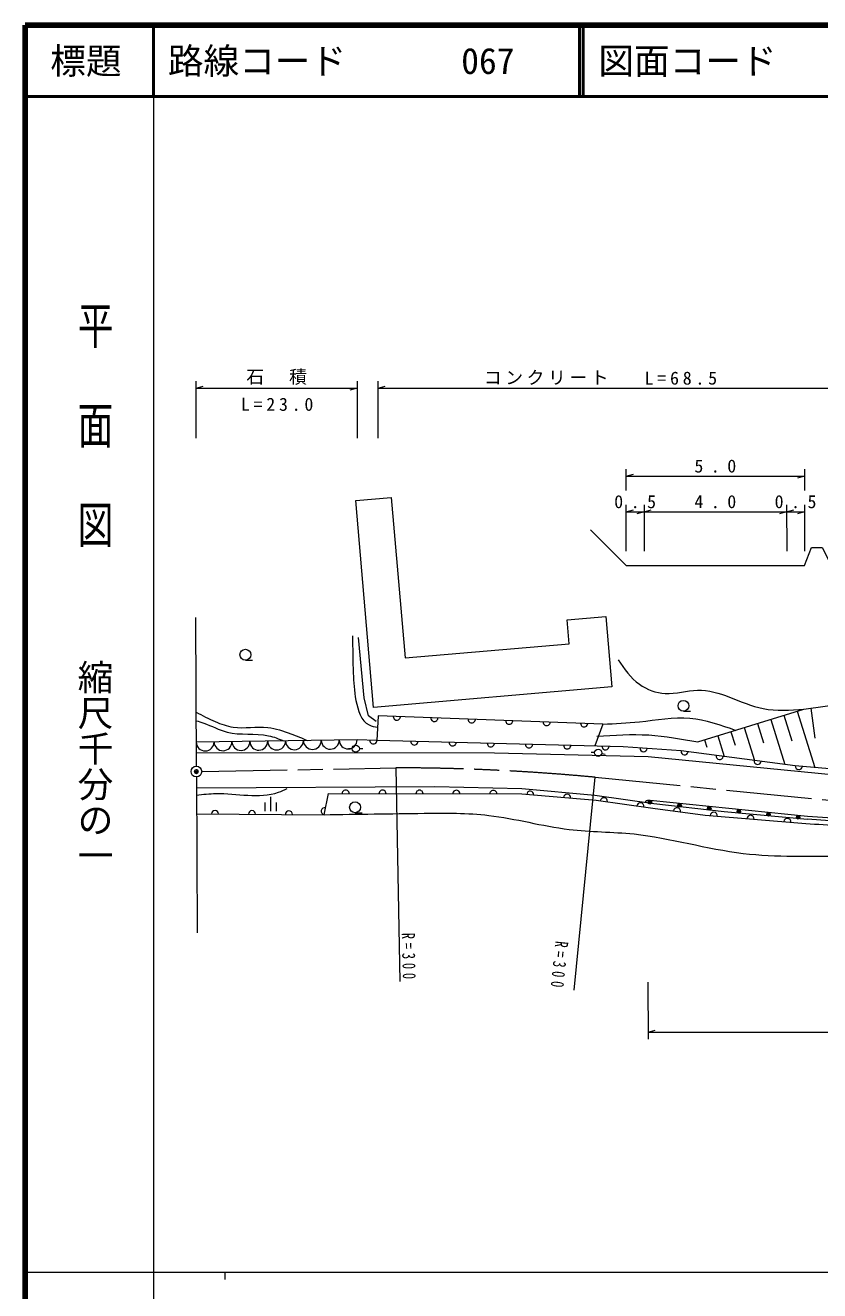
# Model space of a CAD drawing. Units: millimetres, scale not verified. Extents: x 40000 to 680000, y 20000 to 380000.
# Drawn here: x 40000 to 151424, y 202409 to 380000 of the extents above; entities that cross this region are included whole.
import ezdxf
from ezdxf.enums import TextEntityAlignment as Align

# ---------------------------------------------------------------- set-up
doc = ezdxf.new("R2010")
doc.units = ezdxf.units.MM
doc.header["$LTSCALE"] = 1000
doc.header["$PDMODE"] = 32
doc.header["$PDSIZE"] = 500
doc.linetypes.add('CHAIN', pattern=[18.5, 12, -1.5, 3.5, -1.5])
for name, color, linetype, lineweight in [('M-BGD', 7, 'Continuous', 13), ('M-BMK', 2, 'CHAIN', 13), ('M-BMK-SRVR', 3, 'Continuous', 13), ('M-STR-HTXT', 7, 'Continuous', 13), ('M-TTL', 2, 'Continuous', 140), ('M-TTL-BAND', 7, 'Continuous', 13), ('M-TTL-LINE', 7, 'Continuous', 50)]:
    doc.layers.add(name, color=color, linetype=linetype, lineweight=lineweight)
doc.layers.add('M-OTRS', color=6, linetype='Continuous')
doc.layers.add('M-TTL-TXT', color=7, linetype='Continuous')
doc.styles.add('@ＭＳ ゴシック', font='')
doc.styles.add('ＭＳ ゴシック', font='')
doc.styles.get('@ＭＳ ゴシック').set_extended_font_data('@MS Gothic')
doc.styles.get('ＭＳ ゴシック').set_extended_font_data('MS Gothic')

msp = doc.modelspace()

# ---------------------------------------------------------------- linework, layer by layer
at = {"layer": 'M-BGD'}
for p, q in [((124293, 314702), (124292, 317702)), ((124293, 316702), (125293, 316982)), ((124293, 316702), (149293, 316704)), ((149293, 316704), (148293, 316424)), ((149292, 317704), (149293, 314704)), ((124294, 306202), (124293, 312702)), ((126793, 312702), (126794, 306202)), ((146793, 312704), (146794, 306204)), ((149293, 312704), (149294, 306204)), ((124293, 311702), (125293, 311982)), ((124293, 311702), (126793, 311702)), ((126793, 311702), (125793, 311422)), ((126793, 311702), (127793, 311982)), ((126793, 311702), (146793, 311704)), ((146793, 311704), (145793, 311424)), ((146793, 311704), (147793, 311984)), ((146793, 311704), (149293, 311704)), ((149293, 311704), (148293, 311424)), ((124294, 304202), (119293, 309201)), ((70871, 290908), (71871, 290908)), ((150169, 284172), (150749, 279976)), ((89485, 283073), (89326, 279622)), ((121017, 281930), (89485, 283073)), ((132314, 283738), (133314, 283739)), ((144560, 282596), (146526, 276268)), ((146419, 283173), (147530, 279596)), ((148277, 283750), (150736, 275833)), ((121017, 281930), (119877, 278855)), ((138985, 280864), (139571, 278980)), ((140844, 281441), (142279, 276820)), ((142702, 282019), (143552, 279281)), ((86533, 279717), (63969, 279393)), ((135269, 279709), (135589, 278679)), ((137127, 280287), (138032, 277372)), ((85854, 278477), (85354, 278477)), ((86854, 278497), (87354, 278516)), ((119861, 277930), (119362, 277960)), ((120850, 277800), (121340, 277700)), ((73605, 270909), (73605, 269709)), ((74404, 271710), (74405, 269710)), ((75205, 270910), (75205, 269710)), ((127638, 271197), (127340, 271227)), ((86251, 269495), (87251, 269495))]:
    msp.add_line(p, q, dxfattribs=at)
for points in [[(88857, 284267), (86350, 313297), (91322, 313726)], [(91322, 313726), (93266, 291213), (116297, 293202), (116006, 296572), (121429, 297041)], [(124294, 304202), (126794, 304202), (146794, 304204), (149294, 304204), (150294, 306704), (151794, 306705), (154294, 301705)], [(121429, 297041), (122283, 287154), (88857, 284267)], [(89192, 282282), (88119, 283102), (87551, 285626), (86729, 294083)], [(134339, 279421), (149206, 284039), (158830, 285370)], [(156043, 275362), (148000, 276076), (131974, 278160), (123862, 278754), (89326, 279622), (86533, 279717)], [(63977, 277923), (105823, 277888), (127344, 277369), (155961, 274566), (164052, 273805)], [(64001, 273004), (97460, 273181), (109650, 272892), (119868, 271965), (128168, 270804), (138038, 269644), (149715, 268602)], [(64019, 269334), (81899, 269213), (82517, 272179), (109645, 272120), (120052, 271256), (128023, 270145), (135377, 269157), (149468, 267984)], [(214932, 272981), (199703, 270644), (183338, 268306), (172033, 267931), (163811, 268024), (149703, 268957), (127638, 271197)], [(127016, 271008), (127020, 271048), (127046, 271106), (127081, 271153), (127136, 271197), (127188, 271222), (127260, 271235), (127340, 271227)], [(172271, 267492), (164175, 267491), (149715, 268602)]]:
    msp.add_lwpolyline(points, dxfattribs=at)
for centre, radius in [((70871, 291668), 760), ((132314, 284498), 760), ((86354, 278477), 500), ((120360, 277900), 500), ((86251, 270255), 760), ((127613, 270948), 250), ((127613, 270948), 150), ((127613, 270948), 50), ((131772, 270526), 250), ((131772, 270526), 150), ((131772, 270526), 50), ((135931, 270103), 250), ((135931, 270103), 150), ((135931, 270103), 50), ((140090, 269681), 250), ((140090, 269681), 150), ((140090, 269681), 50), ((144249, 269259), 250), ((144249, 269259), 150), ((144249, 269259), 50), ((148408, 268837), 250), ((148408, 268837), 150), ((148408, 268837), 50)]:
    msp.add_circle(centre, radius, dxfattribs=at)
for centre, radius, start, end in [((92113, 282977), 500, 177.92435, 357.92435), ((97368, 282787), 500, 177.92435, 357.92435), ((102624, 282596), 500, 177.92435, 357.92435), ((107879, 282406), 500, 177.92435, 357.92435), ((113134, 282215), 500, 177.92435, 357.92435), ((118390, 282025), 500, 177.92435, 357.92435), ((65223, 279411), 1254, 180.82136, 0.82136), ((67730, 279447), 1254, 180.82136, 0.82136), ((70237, 279483), 1254, 180.82136, 0.82136), ((72744, 279519), 1254, 180.82136, 0.82136), ((75251, 279555), 1254, 180.82136, 0.82136), ((77758, 279591), 1254, 180.82136, 0.82136), ((80265, 279627), 1254, 180.82136, 0.82136), ((82772, 279663), 1254, 180.82136, 0.82136), ((85279, 279699), 1254, 180.82136, 0.82136), ((88826, 279639), 500, 178.06313, 358.06313), ((94573, 279491), 500, 178.56033, 358.56033), ((99934, 279356), 500, 178.56033, 358.56033), ((105295, 279221), 500, 178.56033, 358.56033), ((110655, 279086), 500, 178.56033, 358.56033), ((116016, 278952), 500, 178.56033, 358.56033), ((121377, 278817), 500, 178.56033, 358.56033), ((126731, 278544), 500, 175.80589, 355.80589), ((132470, 278095), 500, 172.59314, 352.59314), ((137396, 277455), 500, 172.59314, 352.59314), ((142713, 276764), 500, 172.59314, 352.59314), ((148498, 276032), 500, 174.92673, 354.92673), ((84924, 272174), 500, 359.87582, 179.87582), ((90105, 272162), 500, 359.87582, 179.87582), ((95287, 272151), 500, 359.87582, 179.87582), ((100469, 272140), 500, 359.87582, 179.87582), ((105651, 272129), 500, 359.87582, 179.87582), ((110828, 272022), 500, 355.25376, 175.25376), ((115992, 271593), 500, 355.25376, 175.25376), ((82001, 269702), 500, 78.23805, 258.23805), ((121149, 271103), 500, 352.06286, 172.06286), ((126282, 270387), 500, 352.06286, 172.06286), ((131416, 269689), 500, 352.34863, 172.34863), ((66609, 269316), 500, 359.61063, 179.61063), ((71791, 269281), 500, 359.61063, 179.61063), ((76973, 269246), 500, 359.61063, 179.61063), ((136558, 269058), 500, 355.24293, 175.24293), ((141722, 268629), 500, 355.24293, 175.24293), ((146886, 268199), 500, 355.24293, 175.24293)]:
    msp.add_arc(centre, radius, start, end, dxfattribs=at)
for points, knots in [([(85905, 294328), (85917, 292551), (85929, 290774), (85994, 289060), (86042, 287811), (86117, 286595), (86379, 285242), (86645, 283869), (87102, 282354), (88215, 281809), (88569, 281635), (88990, 281560), (89412, 281484)], [0, 0, 0, 0, 1, 1, 1, 2, 2, 2, 3, 3, 3, 4, 4, 4, 4]), ([(123140, 290945), (124026, 289679), (124911, 288413), (126147, 287523), (127186, 286774), (128474, 286291), (129754, 286229), (131275, 286154), (132785, 286674), (134286, 286691), (135814, 286738), (137315, 286273), (138772, 285721), (140354, 285121), (141884, 284418), (143489, 284103), (145329, 283742), (147267, 283890), (149206, 284039)], [0, 0, 0, 0, 1, 1, 1, 2, 2, 2, 3, 3, 3, 4, 4, 4, 5, 5, 5, 6, 6, 6, 6]), ([(81899, 269213), (86576, 269283), (91253, 269353), (95949, 269408), (98977, 269443), (102013, 269472), (105006, 269118), (108782, 268673), (112491, 267618), (116269, 267146), (119290, 266785), (122357, 266819), (125383, 266508), (130535, 265935), (135574, 264415), (140709, 263781), (145348, 263249), (150061, 263432), (154758, 263376), (160180, 263319), (165572, 263086), (171012, 263088), (173137, 263076), (175270, 263078), (177340, 263437), (180274, 263934), (183079, 265120), (185990, 265876), (188961, 266675), (192039, 267072), (195103, 266922), (197220, 266831), (199335, 266444), (201431, 266458), (204795, 266467), (208109, 267509), (211417, 268375), (214506, 269166), (217586, 269855), (220705, 270350), (224604, 270987), (228571, 271187), (232489, 271803), (236545, 272441), (240549, 273501), (244622, 273836), (247836, 274093), (251091, 273928), (254317, 273605), (258893, 273169), (263413, 272407), (267959, 271807), (272411, 271215), (276881, 270857), (281370, 270531), (288195, 269998), (295066, 269604), (301862, 270185), (306028, 270523), (310168, 271198), (314286, 271986), (317263, 272557), (320227, 273183), (323224, 273555), (326776, 274004), (330374, 274071), (333965, 274136), (338282, 274265), (342583, 274463), (346911, 274254), (353348, 273871), (359853, 272555), (366126, 273559), (369102, 274041), (372024, 275053), (375008, 275650), (378558, 276345), (382191, 276480), (385805, 276755), (391192, 277174), (396546, 277742), (401886, 278614), (409238, 279796), (416547, 281705), (423945, 281636), (426242, 281620), (428547, 281419), (430853, 281346), (433762, 281239), (436676, 281286), (439562, 281637), (443657, 282180), (447678, 283510), (451810, 283438), (453357, 283457), (454905, 283300), (456512, 283381), (457105, 283418), (457698, 283490), (458254, 283729), (458785, 283955), (459265, 284330), (459589, 284832), (460123, 285660), (460235, 286830), (459821, 287677), (459576, 288178), (459147, 288566), (458718, 288954)], [0, 0, 0, 0, 1, 1, 1, 2, 2, 2, 3, 3, 3, 4, 4, 4, 5, 5, 5, 6, 6, 6, 7, 7, 7, 8, 8, 8, 9, 9, 9, 10, 10, 10, 11, 11, 11, 12, 12, 12, 13, 13, 13, 14, 14, 14, 15, 15, 15, 16, 16, 16, 17, 17, 17, 18, 18, 18, 19, 19, 19, 20, 20, 20, 21, 21, 21, 22, 22, 22, 23, 23, 23, 24, 24, 24, 25, 25, 25, 26, 26, 26, 27, 27, 27, 28, 28, 28, 29, 29, 29, 30, 30, 30, 31, 31, 31, 32, 32, 32, 33, 33, 33, 34, 34, 34, 35, 35, 35, 36, 36, 36, 36]), ([(63949, 283612), (64836, 283146), (65723, 282680), (66651, 282280), (67453, 281935), (68285, 281638), (69137, 281511), (70738, 281272), (72410, 281627), (74021, 281452), (75124, 281332), (76198, 280963), (77247, 280565), (78047, 280261), (78831, 279939), (79616, 279618)], [0, 0, 0, 0, 1, 1, 1, 2, 2, 2, 3, 3, 3, 4, 4, 4, 5, 5, 5, 5]), ([(63955, 282398), (64313, 282297), (64671, 282196), (65023, 282073), (66134, 281686), (67185, 281087), (68309, 280800), (70167, 280328), (72225, 280710), (74110, 280298), (74848, 280137), (75560, 279853), (76272, 279570)], [0, 0, 0, 0, 1, 1, 1, 2, 2, 2, 3, 3, 3, 4, 4, 4, 4]), ([(121017, 281930), (122724, 282000), (124432, 282071), (126147, 282251), (128515, 282500), (130899, 282958), (133223, 282761), (135401, 282575), (137526, 281813), (139651, 281050)], [0, 0, 0, 0, 1, 1, 1, 2, 2, 2, 3, 3, 3, 3]), ([(120182, 280216), (122608, 280380), (125034, 280545), (127442, 280401), (129752, 280264), (132046, 279842), (134339, 279421)], [0, 0, 0, 0, 1, 1, 1, 2, 2, 2, 2]), ([(64020, 271959), (64924, 272066), (65829, 272173), (66748, 272191), (69693, 272250), (72791, 271398), (75515, 272366), (75927, 272513), (76330, 272701), (76734, 272889)], [0, 0, 0, 0, 1, 1, 1, 2, 2, 2, 3, 3, 3, 3]), ([(149468, 267984), (152742, 267773), (156015, 267562), (159285, 267150), (163971, 266560), (168648, 265558), (173334, 265701), (175544, 265768), (177756, 266090), (179952, 266456), (182697, 266914), (185418, 267440), (188138, 267966)], [0, 0, 0, 0, 1, 1, 1, 2, 2, 2, 3, 3, 3, 4, 4, 4, 4])]:
    msp.add_open_spline(points, degree=3, knots=knots, dxfattribs=at)
at = {"layer": 'M-BMK'}
for p, q in [((64739, 275278), (91950, 275790)), ((119926, 274465), (157106, 270826))]:
    msp.add_line(p, q, dxfattribs=at)
msp.add_arc((91763, -24210), 300000, 84.61338, 89.96436, dxfattribs=at)
at = {"layer": 'M-BMK-SRVR'}
for p, q in [((63884, 296878), (63986, 276014)), ((63993, 274514), (64100, 252627))]:
    msp.add_line(p, q, dxfattribs=at)
msp.add_circle((63990, 275264), 750, dxfattribs=at)
at = {"layer": 'M-OTRS'}
msp.add_point((63990, 275264), dxfattribs=at)
at = {"layer": 'M-STR-HTXT'}
for p, q in [((63965, 322065), (63964, 330065)), ((63964, 329065), (64964, 329345)), ((63964, 329065), (86527, 329068)), ((86527, 329068), (85527, 328788)), ((86527, 330068), (86528, 322068)), ((89481, 322068), (89480, 330068)), ((89480, 329068), (90480, 329348)), ((89480, 329068), (156037, 329075)), ((91950, 275790), (92514, 245795)), ((117003, 244608), (119926, 274465)), ((127342, 245690), (127343, 237690)), ((127343, 238690), (128343, 238970)), ((127343, 238690), (214935, 238700))]:
    msp.add_line(p, q, dxfattribs=at)
at = {"layer": 'M-TTL'}
for p, q in [((40000, 380000), (40000, 20000)), ((680000, 380000), (40000, 380000))]:
    msp.add_line(p, q, dxfattribs=at)
at = {"layer": 'M-TTL-BAND'}
for p, q in [((58000, 370000), (58000, 20000)), ((40000, 205000), (579000, 205000)), ((68000, 205000), (68000, 204000))]:
    msp.add_line(p, q, dxfattribs=at)
at = {"layer": 'M-TTL-LINE'}
for p, q in [((58000, 380000), (58000, 370000)), ((117750, 380000), (117750, 370000)), ((118250, 380000), (118250, 370000)), ((40000, 370000), (680000, 370000))]:
    msp.add_line(p, q, dxfattribs=at)

# ---------------------------------------------------------------- texts
at = {"layer": 'M-BGD', "char_height": 1833, "attachment_point": 7, "rotation": 0.006, "style": 'ＭＳ ゴシック'}
for s, insert in [('\\T1.85;5.0', (133855, 317203)), ('\\T1.85;0.5', (122606, 312201)), ('\\T1.85;4.0', (133856, 312203)), ('\\T1.85;0.5', (145106, 312204))]:
    msp.add_mtext(s, dxfattribs=dict(at, insert=insert))
at = {"layer": 'M-STR-HTXT', "char_height": 1833, "attachment_point": 7, "style": 'ＭＳ ゴシック'}
for s, insert, rotation in [('\\T1.2;石\u3000積', (70996, 329534), 0.006), ('\\T1.2;コンクリート', (104318, 329538), 0.006), ('\\T1.43;L=68.5', (126871, 329541), 0.006), ('\\T1.43;L=23.0', (70236, 325866), 0.006), ('\\T1.61;\\W0.7;R=300', (92771, 252611), 271.406), ('\\T1.61;\\W0.7;R=300', (114319, 251539), 264.306)]:
    msp.add_mtext(s, dxfattribs=dict(at, insert=insert, rotation=rotation))
at = {"layer": 'M-TTL-BAND', "style": '@ＭＳ ゴシック', "width": 1.4}
msp.add_text('平  面  図', height=3666, rotation=270, dxfattribs=at).set_placement((49777, 306475), align=Align.MIDDLE_RIGHT)
at = {"layer": 'M-TTL-BAND', "style": '@ＭＳ ゴシック'}
msp.add_text('縮尺千分の一', height=3666, rotation=270, dxfattribs=at).set_placement((49777, 261030), align=Align.MIDDLE_RIGHT)
at = {"layer": 'M-TTL-TXT', "style": 'ＭＳ ゴシック'}
msp.add_text('標題', height=3666, dxfattribs=at).set_placement((48500, 375000), align=Align.MIDDLE_CENTER)
for s, p in [('路線コード', (60000, 375000)), ('067', (101142, 375000)), ('図面コード', (120380, 375000))]:
    msp.add_text(s, height=3666, dxfattribs=at).set_placement(p, align=Align.MIDDLE_LEFT)

doc.saveas('drawing.dxf')
